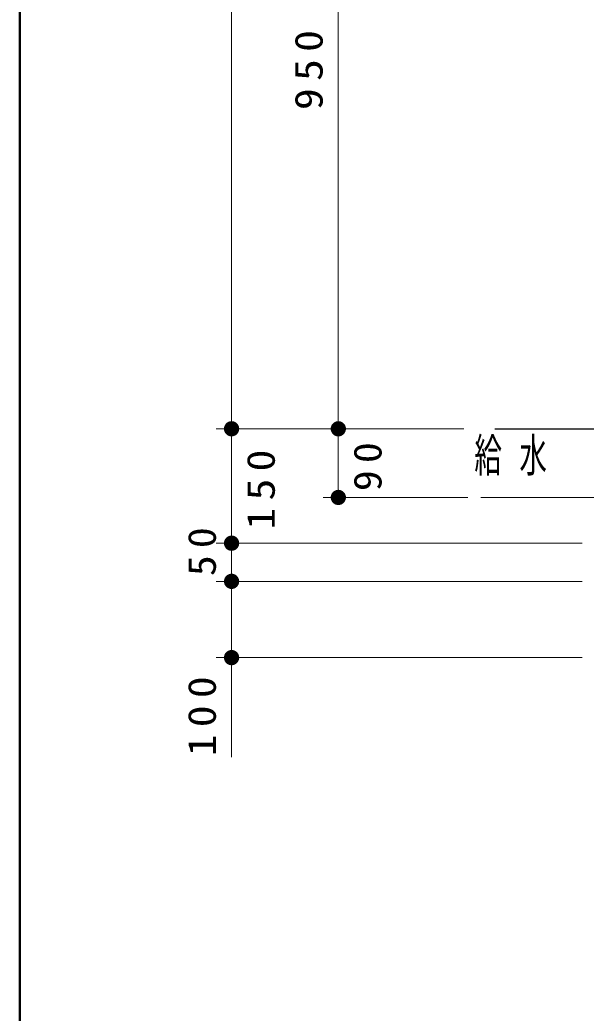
# Model space of a CAD drawing. Units: millimetres on the paper, scale 1:20. Extents: x -385 to 0, y -5 to 267.
# Drawn here: x -385 to -347.9, y 63 to 128.1 of the extents above; entities that cross this region are included whole.
import ezdxf

# ---------------------------------------------------------------- set-up
doc = ezdxf.new("R2010")
doc.units = ezdxf.units.MM
doc.layers.add('LY_1', color=7, linetype='Continuous', lineweight=13)
doc.layers.add('LY_2', color=7, linetype='Continuous', lineweight=13)
doc.styles.add('ＭＳ ゴシック', font='')
doc.styles.get('ＭＳ ゴシック').set_extended_font_data('MS Gothic')

# ---------------------------------------------------------------- blocks, each defined once
blk = doc.blocks.new('filled_dot')
at = {"color": 0, "linetype": 'Continuous', "lineweight": -2, "const_width": 1.25}
blk.add_lwpolyline([(-0.625, 0, 1), (0.625, 0, 1)], format="xyb", close=True, dxfattribs=at)

msp = doc.modelspace()

# ---------------------------------------------------------------- linework, layer by layer
at = {"layer": 'LY_1'}
for p, q in [((-371.117, 101.272), (-371.117, 163.772)), ((-364.117, 101.272), (-364.117, 148.772)), ((-356.893, 101.272), (-372.117, 101.272)), ((-365.117, 101.272), (-372.117, 101.272)), ((-371.117, 93.772), (-371.117, 101.272)), ((-356.893, 101.272), (-365.117, 101.272)), ((-355.893, 101.272), (-365.117, 101.272)), ((-364.117, 96.772), (-364.117, 101.272)), ((-355.617, 96.772), (-365.117, 96.772)), ((-348.117, 93.772), (-372.117, 93.772)), ((-371.117, 91.272), (-371.117, 93.772)), ((-348.117, 91.272), (-372.117, 91.272)), ((-371.117, 79.747), (-371.117, 91.272)), ((-348.117, 86.272), (-372.117, 86.272))]:
    msp.add_line(p, q, dxfattribs=at)
at = {"layer": 'LY_1', "lineweight": 25}
msp.add_line((-353.854, 101.272), (-344.617, 101.272), dxfattribs=at)
at = {"layer": 'LY_1'}
msp.add_lwpolyline([(-344.617, 96.772), (-348.354, 96.772), (-354.779, 96.772)], dxfattribs=at)
at = {"layer": 'LY_2', "lineweight": 50}
msp.add_line((-385, 267), (-385, 0), dxfattribs=at)

# ---------------------------------------------------------------- block references
at = {"layer": 'LY_1', "xscale": 0.4, "yscale": 0.4}
for p, rotation in [((-371.117, 101.272), 270), ((-371.117, 101.272), 90), ((-364.117, 101.272), 270), ((-364.117, 101.272), 90), ((-364.117, 96.772), 90), ((-371.117, 93.772), 90), ((-371.117, 93.772), 270), ((-371.117, 91.272), 90), ((-371.117, 91.272), 270), ((-371.117, 86.272), 90)]:
    msp.add_blockref('filled_dot', p, dxfattribs=dict(at, rotation=rotation))

# ---------------------------------------------------------------- texts
at = {"layer": 'LY_1', "char_height": 1.833, "rotation": 90, "style": 'ＭＳ ゴシック'}
for s, insert, attachment_point in [('\\T1.33;\\W1.15;950', (-365.117, 125.022), 8), ('\\T1.33;\\W1.15;150', (-370.117, 97.522), 2), ('\\T1.34;\\W1.1;90', (-363.117, 99.022), 2), ('\\T1.34;\\W1.1;50', (-372.117, 93.448), 8), ('\\T1.33;\\W1.15;100', (-372.117, 82.663), 8)]:
    msp.add_mtext(s, dxfattribs=dict(at, insert=insert, attachment_point=attachment_point))
at = {"layer": 'LY_1', "insert": (-355.195, 99.422), "char_height": 2.199, "attachment_point": 4, "style": 'ＭＳ ゴシック'}
msp.add_mtext('\\T1.64;\\W0.6;給水', dxfattribs=at)

doc.saveas('drawing.dxf')
